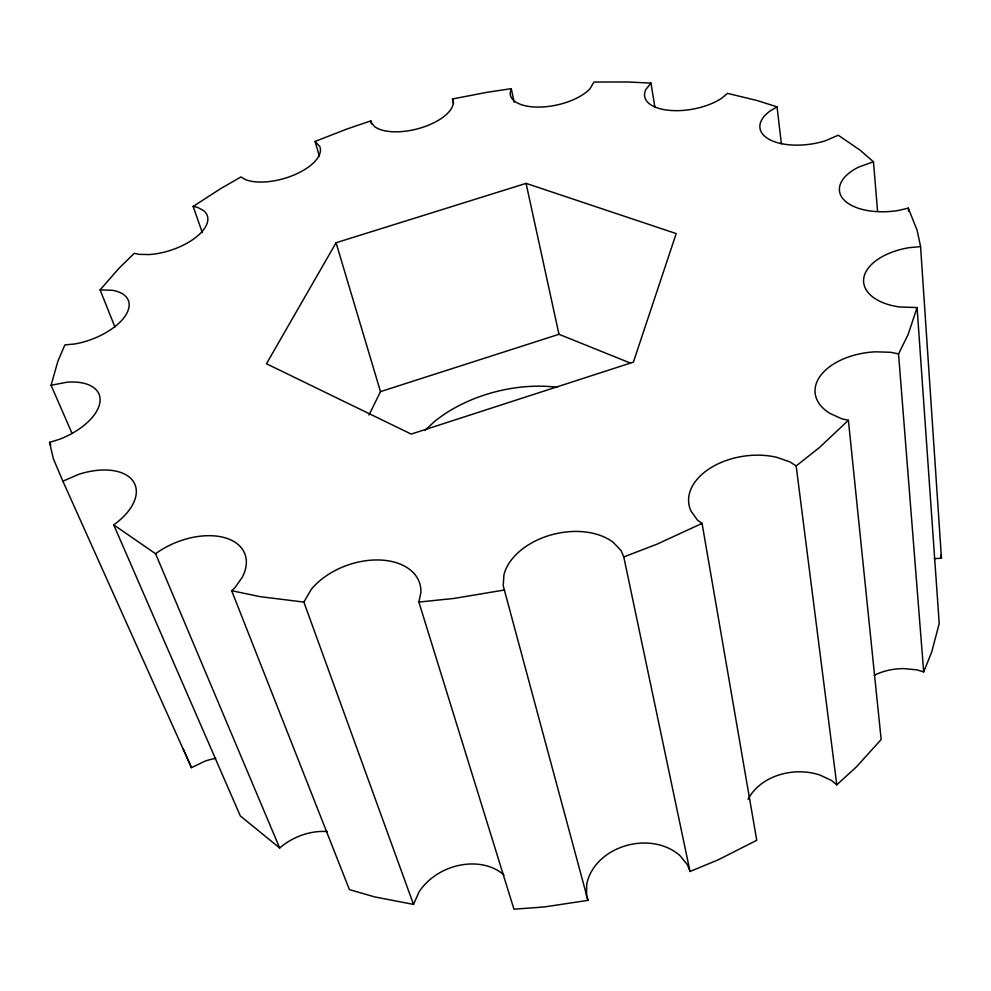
<?xml version="1.0" encoding="UTF-8"?>
<svg xmlns="http://www.w3.org/2000/svg" width="991" height="991" viewBox="0 0 991 991"><rect width="100%" height="100%" fill="white"/><g stroke="black" fill="none" stroke-linecap="round" stroke-linejoin="round"><path stroke-width="1.49" d="M215.728 758.4A49.191 33.694 -26.4 0 0 205.298 761.026L191.461 767.641L62.879 481.192L78.97 474.243A56.376 31.402 -22.7 0 1 133.178 481.242A56.376 31.402 -22.7 0 1 113.717 524.858L155.587 553.746A59.819 36.172 -22.2 0 1 224.152 537.543A59.819 36.172 -22.2 0 1 242.386 577.035L235.04 587.589L231.671 590.723L349.414 889.621L374.858 896.954L413.507 904.399L419.193 891.665A53.192 41.733 -22.1 0 1 503.924 874.979M72.083 433.476L51.074 385.264L57.837 361.418L64.873 344.905L74.399 344.026A48.398 23.635 -20.2 0 0 124.742 316.649A48.398 23.635 -20.2 0 0 112.602 290.326L100.091 289.868L114.956 327.092M874.235 675.292A51.334 37.224 -1.5 0 1 903.73 668.603L916.737 669.829L923.686 671.886L898.54 353.886L890.599 352.288L875.71 351.817A59.212 35.218 -5.5 0 0 820.548 375.614A59.212 35.218 -5.5 0 0 829.913 413.408L841.731 418.784L848.383 420.271L881.16 739.509L856.571 766.724L836.788 784.835L796.157 465.931L790.038 461.955L776.969 457.371A61.578 39.467 -8 0 0 710.522 467.963A61.578 39.467 -8 0 0 691 511.059L697.441 520.052L702.062 523.397L756.752 840.281L718.364 859.754L690.033 871.473L623.785 556.93L621.097 550.587L613.07 542.226A62.408 41.473 -13.4 0 0 549.782 535.301A62.408 41.473 -13.4 0 0 503.948 574.743L503.217 585.755L587.96 900.373L544.17 906.963L513.957 909.193L418.871 602.057L420.94 592.234A61.863 40.111 -19.1 0 0 378.971 559.977A61.863 40.111 -19.1 0 0 311.236 589.422L303.878 602.094L413.507 904.399M934.216 558.639L941.45 558.218L920.577 246.598L909.044 247.688A55.57 30.461 -5.4 0 0 863.805 277.951A55.57 30.461 -5.4 0 0 899.394 306.962L917.084 307.569L908.09 334.599L898.54 353.886M453.544 103.485L452.478 98.976L487.101 92.287L511.269 88.682L510.142 93.08A43.096 19.671 -12.2 0 0 542.387 106.978A43.096 19.671 -12.2 0 0 589.905 88.843L593.993 82.03L627.86 81.98L650.963 83.108L654.94 107.511M923.686 671.886L931.738 651.88L939.22 623.512L917.084 307.569M368.986 415.043L380.482 391.618L336.06 242.745L526.072 183.372L676.196 233.591L633.385 362.136L411.191 434.095L266.468 363.747L336.06 242.745M100.091 289.868L119.205 268.065L134.293 253.3L138.765 254.34L148.947 254.563A45.313 21.245 -18.2 0 0 196.441 236.874A45.313 21.245 -18.2 0 0 203.551 210.563L197.407 207.317L193.158 206.45L202.337 232.699M848.383 420.271L819.433 447.548L796.157 465.931M424.928 430.453L434.194 421.807A110.781 67.524 -14 0 1 557.338 387.32M650.963 83.108L645.822 89.549A44.818 20.885 -10.2 0 0 667.959 110.199A44.818 20.885 -10.2 0 0 721.559 98.307L727.518 93.365L757.31 100.587L777.043 106.867L781.379 143.757M193.158 206.45L220.733 188.6L240.962 176.955L245.619 179.693A43.344 19.845 -16.2 0 0 295.875 174.193A43.344 19.845 -16.2 0 0 319.746 146.433L315.051 141.428L347.544 128.793L370.832 120.877L371.637 123.863M777.043 106.867L769.97 111.054A47.692 23.066 -8.2 0 0 769.499 139.545A47.692 23.066 -8.2 0 0 825.404 140.772L838.262 135.234L860.077 150.149L873.467 161.781L877.543 211.021M702.062 523.397L656.996 544.17L623.785 556.93M380.482 391.618L558.974 334.301L630.487 363.102M62.879 481.192L53.328 458.66L49.55 442.37L59.745 439.199A52.275 27.042 -21.8 0 0 99.967 401.999A52.275 27.042 -21.8 0 0 66.88 382.229L51.074 385.264M873.467 161.781L858.689 167.07A51.445 26.274 -6.5 0 0 843.663 199.563A51.445 26.274 -6.5 0 0 898.379 210.476L908.301 208.135L917.109 230.246L920.577 246.598M504.617 589.967L453.791 598.465L418.871 602.057M303.878 602.094L260.187 596.656L231.671 590.723M327.402 831.598A51.78 38.104 -26.2 0 0 279.673 847.999L240.33 815.952L113.717 524.858M836.788 784.835L831.387 780.413L819.929 775.061A53.006 41.139 -4.7 0 0 748.056 799.427M191.461 767.641L183.186 748.651M49.55 442.37L50.814 445.182M155.587 553.746L279.673 847.999M690.033 871.473L687.469 864.833L680.198 855.865A53.514 43.009 -13 0 0 624.875 845.98A53.514 43.009 -13 0 0 586.684 884.703L586.548 896L587.96 900.373M315.051 141.428L319.412 156.206M452.478 98.976L453.345 102.531A42.601 19.325 -14.2 0 1 421.014 127.851A42.601 19.325 -14.2 0 1 374.685 126.675L371.092 122.488L370.832 120.877M526.072 183.372L558.974 334.301M511.269 88.682L514.205 102.284M940.905 555.245L941.45 558.218M908.301 208.135L908.524 211.207"/></g></svg>
